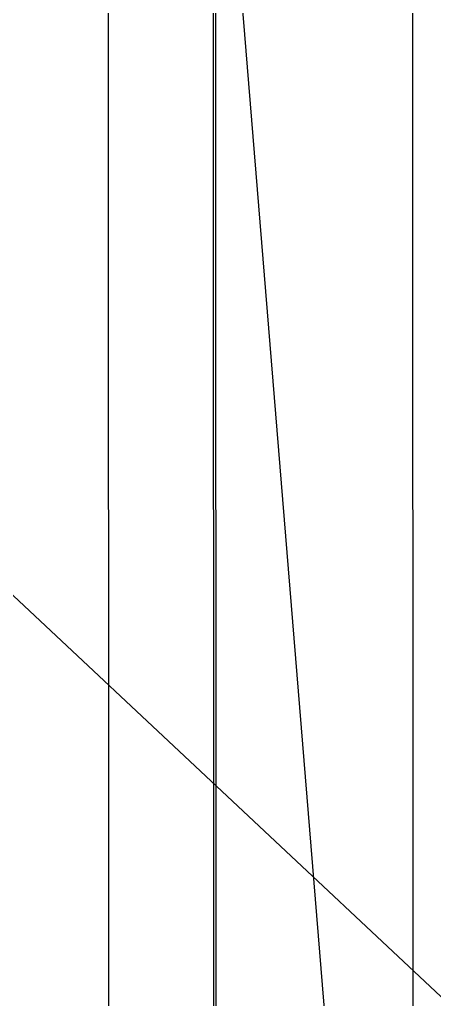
# Model space of a CAD drawing. Extents: x 104.513 to 104.5295, y 28.4567 to 28.4663.
# Drawn here: x 104.512983209 to 104.512984009, y 28.462493281 to 28.462495169 of the extents above; entities that cross this region are included whole.
import ezdxf

# ---------------------------------------------------------------- set-up
doc = ezdxf.new("R2010")
doc.units = 0
doc.header["$MEASUREMENT"] = 0
doc.layers.add('Contour_Line_Minor', color=7, linetype='Continuous')
doc.layers.add('Iso-height_Area', color=7, linetype='Continuous')

msp = doc.modelspace()

# ---------------------------------------------------------------- linework, layer by layer
at = {"layer": 'Contour_Line_Minor', "color": 0}
msp.add_polyline3d([(104.5129823685, 28.4624948358, 441), (104.5130615344, 28.4624205947, 441), (104.5131683676, 28.4622802131, 441), (104.5132537266, 28.4621970407, 441), (104.5136875468, 28.4618896953, 441), (104.5137995496, 28.4618382418, 441), (104.5140284007, 28.4618230724, 441), (104.514101294, 28.4618053393, 441), (104.5141601453, 28.4617774401, 441), (104.5143196501, 28.4616581316, 441), (104.5144230391, 28.4616246027, 441), (104.5145929601, 28.4616320152, 441), (104.5148018735, 28.4616853026, 441), (104.514932749, 28.461751127, 441), (104.5153506116, 28.4620044399, 441), (104.5154330286, 28.4620869087, 441), (104.5154855564, 28.4621742964, 441), (104.515504091, 28.4622569349, 441), (104.515479176, 28.4623581173, 441), (104.5154132948, 28.4624573176, 441), (104.5153338666, 28.462538118, 441), (104.5148677237, 28.4628516591, 441), (104.5146179926, 28.4630675379, 441)], dxfattribs=at)
at = {"layer": 'Iso-height_Area', "color": 0}
for points in [[(104.5129823685, 28.4661489827, 415), (104.5129838549, 28.4616912205, 415), (104.512993619, 28.4616400706, 415), (104.5130165024, 28.461621971, 415), (104.5131448566, 28.4616312044, 415), (104.5132233774, 28.4616167893, 415), (104.5132610724, 28.4615962278, 415), (104.5132610724, 28.4615962278, 415), (104.5135536783, 28.4613382816, 415), (104.5136461341, 28.4611432674, 415), (104.5137004282, 28.461073886, 415), (104.5137548745, 28.4610369842, 415), (104.513830209, 28.4610100942, 415), (104.5139496907, 28.4610044978, 415), (104.5140225131, 28.4610149364, 415), (104.5146288678, 28.4612031375, 415), (104.5148851841, 28.4612679504, 415), (104.5150894212, 28.4613580126, 415), (104.5152231409, 28.4614636442, 415), (104.5154306077, 28.4616681852, 415), (104.5157050678, 28.4618307797, 415), (104.5158969473, 28.4621020821, 415), (104.5160811978, 28.4622926398, 415), (104.5162136736, 28.4623815508, 415)], [(104.5129823685, 28.4661489827, 419), (104.5129838223, 28.4617740763, 419), (104.512993554, 28.4617226781, 419), (104.5130158291, 28.461703532, 419), (104.5131431325, 28.4617093269, 419), (104.5132184648, 28.4616988736, 419), (104.5133167059, 28.4616497599, 419), (104.5133834144, 28.4615962278, 419), (104.5133834144, 28.4615962278, 419), (104.5136612566, 28.4613642006, 419), (104.5136944395, 28.4613111855, 419), (104.5137344288, 28.4611932226, 419), (104.513771008, 28.461142428, 419), (104.5138147321, 28.4611034487, 419), (104.5139005075, 28.4610776751, 419), (104.513982498, 28.461074762, 419), (104.5141057956, 28.4610966405, 419), (104.5149674857, 28.4613703372, 419), (104.5151336174, 28.4614724766, 419), (104.5153837777, 28.4617204472, 419), (104.515634934, 28.4618813005, 419), (104.5160164436, 28.4623285997, 419), (104.5160905579, 28.4623889165, 419), (104.5162103355, 28.4624578515, 419)], [(104.5129823685, 28.4661489827, 423), (104.5129835568, 28.4618563067, 423), (104.5129930228, 28.4618039687, 423), (104.5130140697, 28.4617834833, 423), (104.5131771708, 28.4617827992, 423), (104.5132690077, 28.4617605244, 423), (104.5133521816, 28.4617140075, 423), (104.5134961407, 28.4615962278, 423), (104.5134961407, 28.4615962278, 423), (104.5137560463, 28.4614207197, 423), (104.5138130988, 28.4613516952, 423), (104.5138739604, 28.4611973904, 423), (104.5139100057, 28.4611697094, 423), (104.5139801101, 28.4611541936, 423), (104.5140651904, 28.4611568602, 423), (104.5141837781, 28.4611821128, 423), (104.5149318484, 28.4614292693, 423), (104.5150873911, 28.4615212382, 423), (104.5152936869, 28.461728122, 423), (104.5155853456, 28.4619295337, 423), (104.51579803, 28.462176587, 423), (104.5159582723, 28.4623883236, 423), (104.5161278373, 28.4625049852, 423), (104.5164207102, 28.4626330066, 423)], [(104.5129823685, 28.4661489827, 429), (104.5129841719, 28.462025142, 429), (104.512994253, 28.4619748995, 429), (104.5130150195, 28.4619502831, 429), (104.5133315097, 28.4618587467, 429), (104.5135861472, 28.4616702598, 429), (104.5137321812, 28.4615962278, 429), (104.5137321812, 28.4615962278, 429), (104.5139034209, 28.4615227835, 429), (104.514043933, 28.4613340763, 429), (104.5141403465, 28.4613068595, 429), (104.5142262767, 28.4613130015, 429), (104.5143891007, 28.4613494713, 429), (104.5148854461, 28.4615204975, 429), (104.5150334036, 28.4616049468, 429), (104.5152216148, 28.4617770039, 429), (104.5154341594, 28.461907393, 429), (104.5155260875, 28.4619853611, 429), (104.5156788457, 28.4621724143, 429), (104.5157302788, 28.4622582317, 429), (104.5157902245, 28.4625004101, 429), (104.5158764381, 28.4625615137, 429), (104.5161706794, 28.4626778292, 429)], [(104.5129823685, 28.4661489827, 439), (104.5129823685, 28.4625107971, 439), (104.5129918148, 28.4623947621, 439), (104.5131910559, 28.4621777278, 439), (104.5134501088, 28.4620167111, 439), (104.5136839372, 28.4618437796, 439), (104.5138073551, 28.4617957417, 439), (104.5140703334, 28.4617696811, 439), (104.514325223, 28.4615962278, 439), (104.514325223, 28.4615962278, 439), (104.5143995133, 28.4615802075, 439), (104.5145508478, 28.4615919703, 439), (104.5147171989, 28.4616297099, 439), (104.514887201, 28.4616932733, 439), (104.5153421475, 28.4619712512, 439), (104.5154118154, 28.4620267713, 439), (104.5154926674, 28.462131585, 439), (104.5155390381, 28.4622713232, 439), (104.5155058566, 28.4623824268, 439), (104.5154029855, 28.4625272942, 439), (104.5153144848, 28.4626025608, 439), (104.5148949983, 28.4628897427, 439), (104.5146380799, 28.4631268246, 439)]]:
    msp.add_polyline3d(points, dxfattribs=at)

doc.saveas('drawing.dxf')
